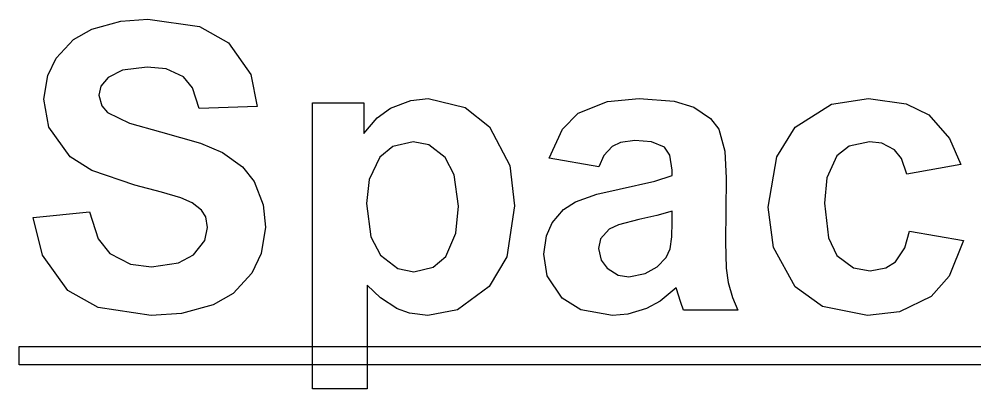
# Model space of a CAD drawing. Header units: millimetres. Extents: x -489 to 574, y -241 to 530.
# Drawn here: x -488.9 to -404.5, y 113.4 to 146.1 of the extents above; entities that cross this region are included whole.
import ezdxf

# ---------------------------------------------------------------- set-up
doc = ezdxf.new("R2010")
doc.units = ezdxf.units.MM
doc.layers.add('01_线宽0.15', color=7, linetype='Continuous')
doc.layers.add('实填充图层01', color=7, linetype='Continuous')

# ---------------------------------------------------------------- blocks, each defined once
blk = doc.blocks.new('图块0387_无名图块')
at = {"layer": '实填充图层01'}
for p, q in [((-0.905, 1.832), (-0.118, -0.546)), ((-0.118, -0.546), (0.905, -1.832))]:
    blk.add_line(p, q, dxfattribs=at)
blk = doc.blocks.new('图块0388_无名图块')
at = {"layer": '实填充图层01'}
for p, q in [((-1.843, 0.585), (-0.014, -0.359)), ((-0.014, -0.359), (1.843, -0.585))]:
    blk.add_line(p, q, dxfattribs=at)
blk = doc.blocks.new('图块0389_无名图块')
at = {"layer": '实填充图层01'}
for p, q in [((0.52, -0.194), (1.849, 0.52)), ((-1.849, -0.52), (0.52, -0.194))]:
    blk.add_line(p, q, dxfattribs=at)
blk = doc.blocks.new('图块0390_无名图块')
at = {"layer": '实填充图层01'}
for p, q in [((0.381, 0.059), (0.623, 1.217)), ((-0.623, -1.217), (0.381, 0.059))]:
    blk.add_line(p, q, dxfattribs=at)
blk = doc.blocks.new('图块0391_无名图块')
at = {"layer": '实填充图层01'}
for p, q in [((0.097, 0.157), (-0.262, 0.764)), ((0.262, -0.764), (0.097, 0.157))]:
    blk.add_line(p, q, dxfattribs=at)
blk = doc.blocks.new('图块0392_无名图块')
at = {"layer": '实填充图层01'}
for p, q in [((0.084, 0.107), (-0.914, 0.544)), ((0.914, -0.544), (0.084, 0.107))]:
    blk.add_line(p, q, dxfattribs=at)
blk = doc.blocks.new('图块0393_无名图块')
at = {"layer": '实填充图层01'}
for p, q in [((0.319, -0.051), (-2.031, 0.553)), ((2.031, -0.553), (0.319, -0.051))]:
    blk.add_line(p, q, dxfattribs=at)
blk = doc.blocks.new('图块0394_无名图块')
at = {"layer": '实填充图层01'}
for p, q in [((-0.944, 0.035), (-2.866, 1.255)), ((2.866, -1.255), (-0.944, 0.035))]:
    blk.add_line(p, q, dxfattribs=at)
blk = doc.blocks.new('图块0395_无名图块')
at = {"layer": '实填充图层01'}
for p, q in [((-0.71, 0.08), (-1.158, 2.549)), ((1.158, -2.549), (-0.71, 0.08))]:
    blk.add_line(p, q, dxfattribs=at)
blk = doc.blocks.new('图块0396_无名图块')
at = {"layer": '实填充图层01'}
for p, q in [((-0.202, 0.278), (0.544, 1.811)), ((-0.544, -1.811), (-0.202, 0.278))]:
    blk.add_line(p, q, dxfattribs=at)
blk = doc.blocks.new('图块0397_无名图块')
at = {"layer": '实填充图层01'}
for p, q in [((-0.048, 0.351), (1.573, 1.282)), ((-1.573, -1.282), (-0.048, 0.351))]:
    blk.add_line(p, q, dxfattribs=at)
blk = doc.blocks.new('图块0398_无名图块')
at = {"layer": '实填充图层01'}
for p, q in [((-2.478, -0.441), (0.086, 0.27)), ((0.086, 0.27), (2.478, 0.441))]:
    blk.add_line(p, q, dxfattribs=at)
blk = doc.blocks.new('图块0399_无名图块')
at = {"layer": '实填充图层01'}
for p, q in [((-3.566, 1.052), (1.006, 0.393)), ((1.006, 0.393), (3.566, -1.052))]:
    blk.add_line(p, q, dxfattribs=at)
blk = doc.blocks.new('图块0400_无名图块')
at = {"layer": '实填充图层01'}
for p, q in [((-1.258, 2.81), (0.711, 0.011)), ((0.711, 0.011), (1.258, -2.81))]:
    blk.add_line(p, q, dxfattribs=at)
blk = doc.blocks.new('图块0401_无名图块')
at = {"layer": '实填充图层01'}
for p, q in [((0.099, 0.44), (-0.697, 1.405)), ((0.697, -1.405), (0.099, 0.44))]:
    blk.add_line(p, q, dxfattribs=at)
blk = doc.blocks.new('图块0402_无名图块')
at = {"layer": '实填充图层01'}
for p, q in [((0.07, 0.262), (-1.602, 0.429)), ((1.602, -0.429), (0.07, 0.262))]:
    blk.add_line(p, q, dxfattribs=at)
blk = doc.blocks.new('图块0403_无名图块')
at = {"layer": '实填充图层01'}
for p, q in [((-0.444, 0.171), (-1.726, -0.459)), ((1.726, 0.459), (-0.444, 0.171))]:
    blk.add_line(p, q, dxfattribs=at)
blk = doc.blocks.new('图块0404_无名图块')
at = {"layer": '实填充图层01'}
for p, q in [((-0.246, 0.003), (-0.403, -0.788)), ((0.403, 0.788), (-0.246, 0.003))]:
    blk.add_line(p, q, dxfattribs=at)
blk = doc.blocks.new('图块0405_无名图块')
at = {"layer": '实填充图层01'}
for p, q in [((-0.379, 0.767), (-0.141, -0.157)), ((-0.141, -0.157), (0.379, -0.767))]:
    blk.add_line(p, q, dxfattribs=at)
blk = doc.blocks.new('图块0406_无名图块')
at = {"layer": '实填充图层01'}
for p, q in [((-2.337, 0.85), (-0.398, -0.087)), ((-0.398, -0.087), (2.337, -0.85))]:
    blk.add_line(p, q, dxfattribs=at)
blk = doc.blocks.new('图块0407_无名图块')
at = {"layer": '实填充图层01'}
for p, q in [((-2.743, 0.908), (0.807, -0.094)), ((0.807, -0.094), (2.743, -0.908))]:
    blk.add_line(p, q, dxfattribs=at)
blk = doc.blocks.new('图块0408_无名图块')
at = {"layer": '实填充图层01'}
for p, q in [((-1.393, 1.285), (0.358, 0.016)), ((0.358, 0.016), (1.393, -1.285))]:
    blk.add_line(p, q, dxfattribs=at)
blk = doc.blocks.new('图块0409_无名图块')
at = {"layer": '实填充图层01'}
for p, q in [((-0.503, 2.011), (0.308, -0.054)), ((0.308, -0.054), (0.503, -2.011))]:
    blk.add_line(p, q, dxfattribs=at)
blk = doc.blocks.new('图块0410_无名图块')
at = {"layer": '实填充图层01'}
for p, q in [((0.603, 2.034), (0.225, -0.312)), ((0.225, -0.312), (-0.603, -2.034))]:
    blk.add_line(p, q, dxfattribs=at)
blk = doc.blocks.new('图块0411_无名图块')
at = {"layer": '实填充图层01'}
for p, q in [((1.705, 1.408), (0.041, -0.41)), ((0.041, -0.41), (-1.705, -1.408))]:
    blk.add_line(p, q, dxfattribs=at)
blk = doc.blocks.new('图块0412_无名图块')
at = {"layer": '实填充图层01'}
for p, q in [((2.749, 0.462), (-0.063, -0.283)), ((-0.063, -0.283), (-2.749, -0.462))]:
    blk.add_line(p, q, dxfattribs=at)
blk = doc.blocks.new('图块0413_无名图块')
at = {"layer": '实填充图层01'}
for p, q in [((-0.989, -0.413), (-3.678, 1.105)), ((3.678, -1.105), (-0.989, -0.413))]:
    blk.add_line(p, q, dxfattribs=at)
blk = doc.blocks.new('图块0414_无名图块')
at = {"layer": '实填充图层01'}
for p, q in [((-0.692, -0.112), (-1.532, 3.216)), ((1.532, -3.216), (-0.692, -0.112))]:
    blk.add_line(p, q, dxfattribs=at)
blk = doc.blocks.new('图块0415_无名图块')
at = {"layer": '实填充图层01'}
for p, q in [((-0.01, 0.262), (1.188, 1.114)), ((-1.188, -1.114), (-0.01, 0.262))]:
    blk.add_line(p, q, dxfattribs=at)
blk = doc.blocks.new('图块0416_无名图块')
at = {"layer": '实填充图层01'}
for p, q in [((-1.664, -0.423), (0.119, 0.259)), ((0.119, 0.259), (1.664, 0.423))]:
    blk.add_line(p, q, dxfattribs=at)
blk = doc.blocks.new('图块0417_无名图块')
at = {"layer": '实填充图层01'}
for p, q in [((-2.705, 1.252), (0.561, 0.467)), ((0.561, 0.467), (2.705, -1.252))]:
    blk.add_line(p, q, dxfattribs=at)
blk = doc.blocks.new('图块0418_无名图块')
at = {"layer": '实填充图层01'}
for p, q in [((-1.111, 3.484), (0.681, 0.066)), ((0.681, 0.066), (1.111, -3.484))]:
    blk.add_line(p, q, dxfattribs=at)
blk = doc.blocks.new('图块0419_无名图块')
at = {"layer": '实填充图层01'}
for p, q in [((1.12, 3.569), (0.417, -0.932)), ((0.417, -0.932), (-1.12, -3.569))]:
    blk.add_line(p, q, dxfattribs=at)
blk = doc.blocks.new('图块0420_无名图块')
at = {"layer": '实填充图层01'}
for p, q in [((2.716, 1.273), (-0.091, -0.781)), ((-0.091, -0.781), (-2.716, -1.273))]:
    blk.add_line(p, q, dxfattribs=at)
blk = doc.blocks.new('图块0421_无名图块')
at = {"layer": '实填充图层01'}
for p, q in [((-0.235, -0.114), (-1.376, 0.303)), ((1.376, -0.303), (-0.235, -0.114))]:
    blk.add_line(p, q, dxfattribs=at)
blk = doc.blocks.new('图块0422_无名图块')
at = {"layer": '实填充图层01'}
for p, q in [((-0.123, -0.089), (-1.297, 1.032)), ((1.297, -1.032), (-0.123, -0.089))]:
    blk.add_line(p, q, dxfattribs=at)
blk = doc.blocks.new('图块0423_无名图块')
at = {"layer": '实填充图层01'}
for p, q in [((-0.611, 2.287), (-0.229, -0.672)), ((-0.229, -0.672), (0.611, -2.287))]:
    blk.add_line(p, q, dxfattribs=at)
blk = doc.blocks.new('图块0424_无名图块')
at = {"layer": '实填充图层01'}
for p, q in [((-1.485, 0.738), (0.048, -0.452)), ((0.048, -0.452), (1.485, -0.738))]:
    blk.add_line(p, q, dxfattribs=at)
blk = doc.blocks.new('图块0425_无名图块')
at = {"layer": '实填充图层01'}
for p, q in [((0.307, -0.253), (1.402, 0.679)), ((-1.402, -0.679), (0.307, -0.253))]:
    blk.add_line(p, q, dxfattribs=at)
blk = doc.blocks.new('图块0426_无名图块')
at = {"layer": '实填充图层01'}
for p, q in [((0.343, -0.161), (0.559, 2.225)), ((-0.559, -2.225), (0.343, -0.161))]:
    blk.add_line(p, q, dxfattribs=at)
blk = doc.blocks.new('图块0427_无名图块')
at = {"layer": '实填充图层01'}
for p, q in [((0.216, 0.625), (-0.576, 2.146)), ((0.576, -2.146), (0.216, 0.625))]:
    blk.add_line(p, q, dxfattribs=at)
blk = doc.blocks.new('图块0428_无名图块')
at = {"layer": '实填充图层01'}
for p, q in [((-0.034, 0.429), (-1.426, 0.7)), ((1.426, -0.7), (-0.034, 0.429))]:
    blk.add_line(p, q, dxfattribs=at)
blk = doc.blocks.new('图块0429_无名图块')
at = {"layer": '实填充图层01'}
for p, q in [((-0.327, 0.256), (-1.47, -0.688)), ((1.47, 0.688), (-0.327, 0.256))]:
    blk.add_line(p, q, dxfattribs=at)
blk = doc.blocks.new('图块0430_无名图块')
at = {"layer": '实填充图层01'}
for p, q in [((0.585, 2.037), (-0.359, 0.081)), ((-0.359, 0.081), (-0.585, -2.037))]:
    blk.add_line(p, q, dxfattribs=at)
blk = doc.blocks.new('图块0431_无名图块')
at = {"layer": '实填充图层01'}
for p, q in [((-0.11, 0.581), (1.276, 1.984)), ((-1.276, -1.984), (-0.11, 0.581))]:
    blk.add_line(p, q, dxfattribs=at)
blk = doc.blocks.new('图块0432_无名图块')
at = {"layer": '实填充图层01'}
for p, q in [((-2.687, -0.644), (-0.11, 0.395)), ((-0.11, 0.395), (2.687, 0.644))]:
    blk.add_line(p, q, dxfattribs=at)
blk = doc.blocks.new('图块0433_无名图块')
at = {"layer": '实填充图层01'}
for p, q in [((-2.414, 0.382), (0.696, 0.143)), ((0.696, 0.143), (2.414, -0.382))]:
    blk.add_line(p, q, dxfattribs=at)
blk = doc.blocks.new('图块0434_无名图块')
at = {"layer": '实填充图层01'}
for p, q in [((-1.114, 0.973), (0.364, -0.015)), ((0.364, -0.015), (1.114, -0.973))]:
    blk.add_line(p, q, dxfattribs=at)
blk = doc.blocks.new('图块0435_无名图块')
at = {"layer": '实填充图层01'}
for p, q in [((-0.323, 2.167), (0.198, 0.227)), ((0.198, 0.227), (0.323, -2.167))]:
    blk.add_line(p, q, dxfattribs=at)
blk = doc.blocks.new('图块0436_无名图块')
at = {"layer": '实填充图层01'}
for p, q in [((-0.115, 1.779), (-0.043, -0.524)), ((-0.043, -0.524), (0.115, -1.779))]:
    blk.add_line(p, q, dxfattribs=at)
blk = doc.blocks.new('图块0437_无名图块')
at = {"layer": '实填充图层01'}
for p, q in [((-0.432, 1.226), (-0.048, -0.108)), ((-0.048, -0.108), (0.432, -1.226))]:
    blk.add_line(p, q, dxfattribs=at)
blk = doc.blocks.new('图块0438_无名图块')
at = {"layer": '实填充图层01'}
for p, q in [((-0.006, -0.028), (-0.232, 0.706)), ((0.232, -0.706), (-0.006, -0.028))]:
    blk.add_line(p, q, dxfattribs=at)
blk = doc.blocks.new('图块0439_无名图块')
at = {"layer": '实填充图层01'}
for p, q in [((-0.026, 0.108), (-0.085, 0.282)), ((0.085, -0.282), (-0.026, 0.108))]:
    blk.add_line(p, q, dxfattribs=at)
blk = doc.blocks.new('图块0440_无名图块')
at = {"layer": '实填充图层01'}
for p, q in [((1.323, 0.911), (-0.115, -0.259)), ((-0.115, -0.259), (-1.323, -0.911))]:
    blk.add_line(p, q, dxfattribs=at)
blk = doc.blocks.new('图块0441_无名图块')
at = {"layer": '实填充图层01'}
for p, q in [((1.502, 0.306), (-0.135, -0.187)), ((-0.135, -0.187), (-1.502, -0.306))]:
    blk.add_line(p, q, dxfattribs=at)
blk = doc.blocks.new('图块0442_无名图块')
at = {"layer": '实填充图层01'}
for p, q in [((-0.56, -0.286), (-2.22, 0.767)), ((2.22, -0.767), (-0.56, -0.286))]:
    blk.add_line(p, q, dxfattribs=at)
blk = doc.blocks.new('图块0443_无名图块')
at = {"layer": '实填充图层01'}
for p, q in [((-0.497, 0.03), (-0.811, 1.937)), ((0.811, -1.937), (-0.497, 0.03))]:
    blk.add_line(p, q, dxfattribs=at)
blk = doc.blocks.new('图块0444_无名图块')
at = {"layer": '实填充图层01'}
for p, q in [((-0.138, 0.246), (0.37, 1.382)), ((-0.37, -1.382), (-0.138, 0.246))]:
    blk.add_line(p, q, dxfattribs=at)
blk = doc.blocks.new('图块0445_无名图块')
at = {"layer": '实填充图层01'}
for p, q in [((-0.023, 0.251), (1.038, 0.929)), ((-1.038, -0.929), (-0.023, 0.251))]:
    blk.add_line(p, q, dxfattribs=at)
blk = doc.blocks.new('图块0446_无名图块')
at = {"layer": '实填充图层01'}
for p, q in [((-1.923, -0.564), (-0.06, 0.107)), ((-0.06, 0.107), (1.923, 0.564))]:
    blk.add_line(p, q, dxfattribs=at)
blk = doc.blocks.new('图块0447_无名图块')
at = {"layer": '实填充图层01'}
for p, q in [((-2.349, -0.594), (0.795, 0.093)), ((0.795, 0.093), (2.349, 0.594))]:
    blk.add_line(p, q, dxfattribs=at)
blk = doc.blocks.new('图块0448_无名图块')
at = {"layer": '实填充图层01'}
for p, q in [((0.128, 0.319), (-0.344, 1.008)), ((0.344, -1.008), (0.128, 0.319))]:
    blk.add_line(p, q, dxfattribs=at)
blk = doc.blocks.new('图块0449_无名图块')
at = {"layer": '实填充图层01'}
for p, q in [((0.143, 0.184), (-1.305, 0.3)), ((1.305, -0.3), (0.143, 0.184))]:
    blk.add_line(p, q, dxfattribs=at)
blk = doc.blocks.new('图块0450_无名图块')
at = {"layer": '实填充图层01'}
for p, q in [((-0.262, 0.097), (-1.008, -0.259)), ((1.008, 0.259), (-0.262, 0.097))]:
    blk.add_line(p, q, dxfattribs=at)
blk = doc.blocks.new('图块0451_无名图块')
at = {"layer": '实填充图层01'}
for p, q in [((0.588, 0.905), (-0.14, 0.085)), ((-0.14, 0.085), (-0.588, -0.905))]:
    blk.add_line(p, q, dxfattribs=at)
blk = doc.blocks.new('图块0452_无名图块')
at = {"layer": '实填充图层01'}
for p, q in [((1.473, 0.37), (0.093, -0.014)), ((0.093, -0.014), (-1.473, -0.37))]:
    blk.add_line(p, q, dxfattribs=at)
blk = doc.blocks.new('图块0453_无名图块')
at = {"layer": '实填充图层01'}
for p, q in [((1.317, 0.42), (-0.502, -0.057)), ((-0.502, -0.057), (-1.317, -0.42))]:
    blk.add_line(p, q, dxfattribs=at)
blk = doc.blocks.new('图块0454_无名图块')
at = {"layer": '实填充图层01'}
for p, q in [((0.473, 0.853), (-0.29, -0.015)), ((-0.29, -0.015), (-0.473, -0.853))]:
    blk.add_line(p, q, dxfattribs=at)
blk = doc.blocks.new('图块0455_无名图块')
at = {"layer": '实填充图层01'}
for p, q in [((-0.379, 0.879), (-0.141, -0.175)), ((-0.141, -0.175), (0.379, -0.879))]:
    blk.add_line(p, q, dxfattribs=at)
blk = doc.blocks.new('图块0456_无名图块')
at = {"layer": '实填充图层01'}
for p, q in [((-0.964, 0.37), (0.013, -0.227)), ((0.013, -0.227), (0.964, -0.37))]:
    blk.add_line(p, q, dxfattribs=at)
blk = doc.blocks.new('图块0457_无名图块')
at = {"layer": '实填充图层01'}
for p, q in [((0.178, -0.159), (1.249, 0.429)), ((-1.249, -0.429), (0.178, -0.159))]:
    blk.add_line(p, q, dxfattribs=at)
blk = doc.blocks.new('图块0458_无名图块')
at = {"layer": '实填充图层01'}
for p, q in [((-0.576, -0.803), (0.217, 0.024)), ((0.217, 0.024), (0.576, 0.803))]:
    blk.add_line(p, q, dxfattribs=at)
blk = doc.blocks.new('图块0459_无名图块')
at = {"layer": '实填充图层01'}
for p, q in [((0.057, -0.134), (0.094, 1.179)), ((-0.094, -1.179), (0.057, -0.134))]:
    blk.add_line(p, q, dxfattribs=at)
blk = doc.blocks.new('图块0460_无名图块')
at = {"layer": '实填充图层01'}
for p, q in [((0.086, 0.3), (-0.547, 1.07)), ((0.547, -1.07), (0.086, 0.3))]:
    blk.add_line(p, q, dxfattribs=at)
blk = doc.blocks.new('图块0461_无名图块')
at = {"layer": '实填充图层01'}
for p, q in [((-0.009, 0.219), (-1.105, 0.359)), ((1.105, -0.359), (-0.009, 0.219))]:
    blk.add_line(p, q, dxfattribs=at)
blk = doc.blocks.new('图块0462_无名图块')
at = {"layer": '实填充图层01'}
for p, q in [((-0.354, 0.233), (-1.444, -0.626)), ((1.444, 0.626), (-0.354, 0.233))]:
    blk.add_line(p, q, dxfattribs=at)
blk = doc.blocks.new('图块0463_无名图块')
at = {"layer": '实填充图层01'}
for p, q in [((0.538, 2.093), (-0.33, 0.164)), ((-0.33, 0.164), (-0.538, -2.093))]:
    blk.add_line(p, q, dxfattribs=at)
blk = doc.blocks.new('图块0464_无名图块')
at = {"layer": '实填充图层01'}
for p, q in [((-0.547, 2.305), (-0.204, -0.748)), ((-0.204, -0.748), (0.547, -2.305))]:
    blk.add_line(p, q, dxfattribs=at)
blk = doc.blocks.new('图块0465_无名图块')
at = {"layer": '实填充图层01'}
for p, q in [((-1.464, 0.673), (-0.007, -0.413)), ((-0.007, -0.413), (1.464, -0.673))]:
    blk.add_line(p, q, dxfattribs=at)
blk = doc.blocks.new('图块0466_无名图块')
at = {"layer": '实填充图层01'}
for p, q in [((0.259, -0.146), (1.126, 0.394)), ((-1.126, -0.394), (0.259, -0.146))]:
    blk.add_line(p, q, dxfattribs=at)
blk = doc.blocks.new('图块0467_无名图块')
at = {"layer": '实填充图层01'}
for p, q in [((0.202, -0.118), (0.62, 1.352)), ((-0.62, -1.352), (0.202, -0.118))]:
    blk.add_line(p, q, dxfattribs=at)
blk = doc.blocks.new('图块0468_无名图块')
at = {"layer": '实填充图层01'}
for p, q in [((1.42, 2.478), (0.164, -0.693)), ((0.164, -0.693), (-1.42, -2.478))]:
    blk.add_line(p, q, dxfattribs=at)
blk = doc.blocks.new('图块0469_无名图块')
at = {"layer": '实填充图层01'}
for p, q in [((2.816, 0.838), (0.016, -0.513)), ((0.016, -0.513), (-2.816, -0.838))]:
    blk.add_line(p, q, dxfattribs=at)
blk = doc.blocks.new('图块0470_无名图块')
at = {"layer": '实填充图层01'}
for p, q in [((-0.784, -0.472), (-3.196, 1.267)), ((3.196, -1.267), (-0.784, -0.472))]:
    blk.add_line(p, q, dxfattribs=at)
blk = doc.blocks.new('图块0471_无名图块')
at = {"layer": '实填充图层01'}
for p, q in [((-0.732, -0.059), (-1.194, 3.513)), ((1.194, -3.513), (-0.732, -0.059))]:
    blk.add_line(p, q, dxfattribs=at)
blk = doc.blocks.new('图块0472_无名图块')
at = {"layer": '实填充图层01'}
for p, q in [((-0.445, 0.919), (1.196, 3.534)), ((-1.196, -3.534), (-0.445, 0.919))]:
    blk.add_line(p, q, dxfattribs=at)
blk = doc.blocks.new('图块0473_无名图块')
at = {"layer": '实填充图层01'}
for p, q in [((-0.029, 0.775), (3.237, 1.264)), ((-3.237, -1.264), (-0.029, 0.775))]:
    blk.add_line(p, q, dxfattribs=at)
blk = doc.blocks.new('图块0474_无名图块')
at = {"layer": '实填充图层01'}
for p, q in [((-2.655, 0.72), (0.653, 0.268)), ((0.653, 0.268), (2.655, -0.72))]:
    blk.add_line(p, q, dxfattribs=at)
blk = doc.blocks.new('图块0475_无名图块')
at = {"layer": '实填充图层01'}
for p, q in [((-1.414, 2.19), (0.441, 0.109)), ((0.441, 0.109), (1.414, -2.19))]:
    blk.add_line(p, q, dxfattribs=at)

msp = doc.modelspace()

# ---------------------------------------------------------------- linework, layer by layer
at = {"layer": '01_线宽0.15'}
for p, q in [((-462.998, 138.7), (-458.482, 138.7)), ((-462.998, 113.441), (-462.998, 138.7)), ((-458.482, 138.7), (-458.482, 136.013)), ((-467.902, 138.383), (-473.017, 138.206)), ((-437.71, 133.056), (-442.084, 133.832)), ((-431.219, 132.28), (-431.219, 132.768)), ((-405.742, 133.268), (-410.505, 132.421)), ((-426.456, 132.045), (-426.527, 126.4)), ((-487.692, 128.576), (-482.718, 129.069)), ((-431.219, 128.176), (-431.219, 129.14)), ((-410.258, 127.376), (-405.495, 126.565)), ((-458.165, 122.602), (-458.165, 113.441)), ((-425.433, 120.391), (-430.231, 120.391)), ((-488.927, 117.184), (-296.74, 117.184)), ((-488.927, 115.58), (-488.927, 117.184)), ((-296.74, 115.58), (-488.927, 115.58)), ((-458.165, 113.441), (-462.998, 113.441))]:
    msp.add_line(p, q, dxfattribs=at)

# ---------------------------------------------------------------- block references
for name, p in [('图块0398_无名图块', (-480.028, 145.668)), ('图块0399_无名图块', (-473.984, 145.056)), ('图块0397_无名图块', (-484.079, 143.945)), ('图块0400_无名图块', (-469.16, 141.193)), ('图块0396_无名图块', (-486.196, 140.852)), ('图块0403_无名图块', (-479.34, 141.417)), ('图块0402_无名图块', (-476.012, 141.446)), ('图块0401_无名图块', (-473.713, 139.612)), ('图块0404_无名图块', (-481.469, 140.17)), ('图块0405_无名图块', (-481.492, 138.615)), ('图块0395_无名图块', (-485.581, 136.492)), ('图块0416_无名图块', (-454.443, 138.665)), ('图块0417_无名图块', (-450.074, 137.836)), ('图块0432_无名图块', (-436.845, 138.444)), ('图块0433_无名图块', (-431.745, 138.706)), ('图块0473_无名图块', (-417.116, 137.824)), ('图块0474_无名图块', (-411.225, 138.368)), ('图块0406_无名图块', (-478.776, 136.998)), ('图块0415_无名图块', (-457.295, 137.127)), ('图块0431_无名图块', (-440.808, 135.816)), ('图块0434_无名图块', (-428.217, 137.351)), ('图块0475_无名图块', (-407.156, 135.458)), ('图块0407_无名图块', (-473.696, 135.24)), ('图块0418_无名图块', (-446.259, 133.1)), ('图块0435_无名图块', (-426.779, 134.211)), ('图块0472_无名图块', (-421.549, 133.026)), ('图块0429_无名图块', (-455.595, 134.59)), ('图块0428_无名图块', (-452.7, 134.579)), ('图块0450_无名图块', (-435.525, 135.125)), ('图块0449_无名图块', (-433.212, 135.084)), ('图块0462_无名图块', (-415.252, 134.652)), ('图块0461_无名图块', (-412.704, 134.92)), ('图块0408_无名图块', (-469.56, 133.047)), ('图块0451_无名图块', (-437.122, 133.961)), ('图块0448_无名图块', (-431.562, 133.776)), ('图块0460_无名图块', (-411.051, 133.491)), ('图块0394_无名图块', (-481.557, 132.688)), ('图块0430_无名图块', (-457.65, 131.865)), ('图块0427_无名图块', (-450.698, 131.733)), ('图块0463_无名图块', (-417.234, 131.933)), ('图块0409_无名图块', (-467.663, 129.751)), ('图块0447_无名图块', (-433.567, 131.686)), ('图块0393_无名图块', (-476.659, 130.88)), ('图块0446_无名图块', (-437.839, 130.528)), ('图块0392_无名图块', (-473.713, 129.784)), ('图块0391_无名图块', (-472.537, 128.476)), ('图块0423_无名图块', (-457.624, 127.541)), ('图块0426_无名图块', (-450.68, 127.361)), ('图块0419_无名图块', (-446.267, 126.047)), ('图块0445_无名图块', (-440.799, 129.034)), ('图块0471_无名图块', (-421.552, 125.98)), ('图块0464_无名图块', (-417.225, 127.535)), ('图块0414_无名图块', (-486.161, 125.359)), ('图块0387_无名图块', (-481.813, 127.238)), ('图块0453_无名图块', (-435.481, 127.979)), ('图块0452_无名图块', (-432.691, 128.77)), ('图块0390_无名图块', (-472.899, 126.494)), ('图块0410_无名图块', (-467.763, 125.706)), ('图块0444_无名图块', (-442.208, 126.723)), ('图块0454_无名图块', (-437.272, 126.706)), ('图块0459_无名图块', (-431.313, 126.997)), ('图块0467_无名图块', (-410.878, 126.024)), ('图块0455_无名图块', (-437.366, 124.974)), ('图块0458_无名图块', (-431.983, 125.015)), ('图块0436_无名图块', (-426.412, 124.621)), ('图块0468_无名图块', (-406.915, 124.086)), ('图块0388_无名图块', (-479.064, 124.821)), ('图块0389_无名图块', (-475.371, 124.757)), ('图块0424_无名图块', (-455.528, 124.516)), ('图块0425_无名图块', (-452.641, 124.457)), ('图块0443_无名图块', (-441.767, 123.404)), ('图块0465_无名图块', (-415.214, 124.557)), ('图块0457_无名图块', (-433.808, 123.784)), ('图块0466_无名图块', (-412.624, 124.278)), ('图块0411_无名图块', (-470.071, 122.264)), ('图块0456_无名图块', (-436.022, 123.725)), ('图块0422_无名图块', (-456.868, 121.57)), ('图块0420_无名图块', (-450.104, 121.205)), ('图块0437_无名图块', (-425.865, 121.617)), ('图块0470_无名图块', (-417.163, 121.2)), ('图块0413_无名图块', (-480.951, 121.038)), ('图块0440_无名图块', (-432.189, 121.455)), ('图块0439_无名图块', (-430.781, 122.084)), ('图块0438_无名图块', (-430.463, 121.097)), ('图块0469_无名图块', (-411.151, 120.77)), ('图块0412_无名图块', (-474.525, 120.394)), ('图块0442_无名图块', (-438.736, 120.7)), ('图块0421_无名图块', (-454.196, 120.235)), ('图块0441_无名图块', (-435.014, 120.238))]:
    msp.add_blockref(name, p)

doc.saveas('drawing.dxf')
